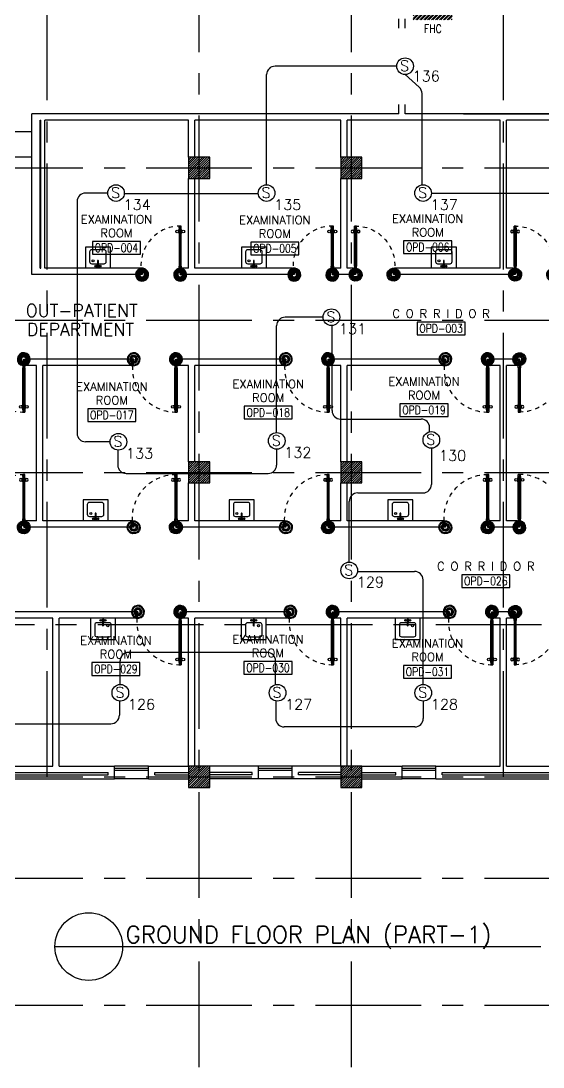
# Model space of a CAD drawing. Extents: x -0.4 to 91.7, y -13.9 to 77.4.
# Drawn here: x 21.38 to 33.74, y -1.81 to 22.93 of the extents above; entities that cross this region are included whole.
import ezdxf
from ezdxf.enums import TextEntityAlignment as Align

# ---------------------------------------------------------------- set-up
doc = ezdxf.new("R2010")
doc.units = 0
doc.header["$MEASUREMENT"] = 0
doc.linetypes.add('CENTERX2', pattern=[4, 2.5, -0.5, 0.5, -0.5])
doc.linetypes.add('HIDDEN', pattern=[0.375, 0.25, -0.125])
doc.layers.get('0').update_dxf_attribs({"color": 11, "linetype": 'CONTINUOUS'})
for name, color, linetype in [('AXES', 11, 'CENTERX2'), ('COL', 11, 'CONTINUOUS'), ('COUNTER', 11, 'CONTINUOUS'), ('DOOR', 11, 'CONTINUOUS'), ('E-FIRE', 4, 'CONTINUOUS'), ('E-WIRE', 4, 'CONTINUOUS'), ('FHC', 11, 'CONTINUOUS'), ('HAT', 11, 'CONTINUOUS'), ('INSUL', 11, 'CONTINUOUS'), ('ME-FIX', 11, 'CONTINUOUS'), ('RM-BOX', 11, 'CONTINUOUS'), ('RM-NAME', 11, 'CONTINUOUS'), ('RM-NO', 11, 'CONTINUOUS'), ('TXT', 11, 'CONTINUOUS'), ('WALL', 11, 'CONTINUOUS'), ('WIN', 11, 'CONTINUOUS')]:
    doc.layers.add(name, color=color, linetype=linetype)
doc.styles.add('ROMANC', font='romanc', dxfattribs={"height": 0.1})
doc.styles.add('ROMANS', font='ROMANS.shx', dxfattribs={"width": 0.6})

# ---------------------------------------------------------------- blocks, each defined once
blk = doc.blocks.new('A$C74DC60CF')
at = {"layer": 'DOOR', "color": 0, "linetype": 'ByBlock'}
for p, q in [((81, 1200), (81, 1250)), ((131, 1250), (81, 1250)), ((81, 1250), (131, 1250)), ((131, 1200), (131, 1250)), ((65, 1155), (65, 1090)), ((74, 1155), (65, 1155)), ((74, 1090), (65, 1090)), ((74, 1078), (74, 1168)), ((81, 1168), (74, 1168)), ((74, 1155), (74, 1090)), ((81, 1078), (74, 1078)), ((81, 1200), (98, 1200)), ((98, 1200), (98, 1220)), ((98, 1220), (114, 1220)), ((114, 1200), (114, 1220)), ((114, 1200), (131, 1200)), ((131, 1168), (138, 1168)), ((131, 1078), (138, 1078)), ((138, 1078), (138, 1168)), ((138, 1155), (138, 1090)), ((138, 1155), (147, 1155)), ((138, 1090), (147, 1090)), ((147, 1155), (147, 1090)), ((56, 150), (56, 0)), ((56, 150), (81, 150)), ((106, 0), (56, 0)), ((98, 200), (81, 200)), ((81, 200), (81, 150)), ((131, 150), (81, 150)), ((81, 150), (81, 100)), ((81, 100), (106, 100)), ((98, 180), (98, 200)), ((114, 180), (98, 180)), ((106, 100), (106, 0)), ((131, 200), (114, 200)), ((114, 200), (114, 180)), ((131, 150), (131, 200)), ((1131, 100), (1106, 100)), ((1106, 100), (1106, 0)), ((1131, 150), (1131, 100)), ((1156, 150), (1131, 150)), ((1156, 150), (1156, 0)), ((1156, 0), (1156, 150)), ((1106, 0), (1156, 0))]:
    blk.add_line(p, q, dxfattribs=at)
at = {"layer": 'DOOR', "linetype": 'ByBlock'}
for p, q in [((81, 200), (81, 1200)), ((98, 200), (98, 1200)), ((114, 200), (114, 1200)), ((131, 1200), (131, 200))]:
    blk.add_line(p, q, dxfattribs=at)
at = {"layer": 'DOOR', "color": 9, "linetype": 'ByBlock'}
for p, q in [((106, 0), (56, 114)), ((106, 0), (56, 40)), ((106, 0), (93, 100)), ((1106, 0), (1156, 114)), ((1106, 0), (1119, 100)), ((1106, 0), (1156, 40))]:
    blk.add_line(p, q, dxfattribs=at)
at = {"layer": 'DOOR', "color": 0, "linetype": 'ByBlock'}
for centre in [(32, 1123), (179, 1123)]:
    blk.add_circle(centre, 32.4, dxfattribs=at)
at = {"layer": 'DOOR', "linetype": 'HIDDEN', "ltscale": 0.5}
blk.add_arc((106, 223), 1028, 355.9414, 91.3941, dxfattribs=at)
at = {"layer": 'DOOR', "color": 9, "linetype": 'ByBlock'}
for centre, radius, start, end in [((106, 0), 154, 103.7142, 108.8947), ((106, 0), 134, 100.72, 111.8402), ((106, 0), 114, 102.6226, 115.9162), ((106, 0), 94.4, 90, 121.9818), ((106, 0), 74.4, 90, 132.2236), ((106, 0), 54.4, 90, 156.7926), ((106, 0), 34.4, 90, 180), ((106, 0), 14.4, 90, 180), ((1106, 0), 94.4, 58.0182, 90), ((1106, 0), 74.4, 47.7764, 90), ((1106, 0), 54.4, 23.2074, 90), ((1106, 0), 34.4, 0, 90), ((1106, 0), 14.4, 0, 90), ((1106, 0), 134, 68.1598, 79.28), ((1106, 0), 154, 71.1053, 76.2858)]:
    blk.add_arc(centre, radius, start, end, dxfattribs=at)
blk = doc.blocks.new('RM1')
at = {"layer": 'RM-BOX'}
blk.add_lwpolyline([(570, -200), (-570, -200), (-570, -500), (570, -500)], close=True, dxfattribs=at)
at = {"layer": 'RM-NAME', "style": 'ROMANS'}
for tag, p in [('ROOMNAME1', (0, 324)), ('ROOMNAME2', (0, 0))]:
    blk.add_attdef(tag, text='', height=200, dxfattribs=at).set_placement(p, align=Align.MIDDLE)
at = {"layer": 'RM-NO', "style": 'ROMANS', "width": 0.8}
blk.add_attdef('ROOMNO', text='', height=200, dxfattribs=at).set_placement((0, -350), align=Align.MIDDLE)
blk = doc.blocks.new('*X126')
at = {"color": 0}
for p, q in [((38539, 10697), (39003, 11161)), ((38539, 10750), (38950, 11161)), ((38539, 10803), (38897, 11161)), ((38539, 10856), (38844, 11161)), ((38539, 10909), (38791, 11161)), ((38539, 10962), (38738, 11161)), ((38539, 11015), (38685, 11161)), ((38539, 11068), (38632, 11161)), ((38539, 11121), (38579, 11161)), ((38556, 10661), (39039, 11144)), ((38609, 10661), (39039, 11091)), ((38662, 10661), (39039, 11038)), ((38715, 10661), (39039, 10985)), ((38768, 10661), (39039, 10932)), ((38822, 10661), (39039, 10879)), ((38875, 10661), (39039, 10826)), ((38928, 10661), (39039, 10773)), ((38981, 10661), (39039, 10720)), ((39034, 10661), (39039, 10667))]:
    blk.add_line(p, q, dxfattribs=at)
blk = doc.blocks.new('COL50')
at = {"layer": 'COL'}
blk.add_lwpolyline([(-250, 250), (-250, -250), (250, -250), (250, 250)], close=True, dxfattribs=at)
blk = doc.blocks.new('*X125')
at = {"color": 0}
for p, q in [((42139, 10691), (42610, 11161)), ((42139, 10744), (42557, 11161)), ((42139, 10797), (42504, 11161)), ((42139, 10850), (42450, 11161)), ((42139, 10903), (42397, 11161)), ((42139, 10956), (42344, 11161)), ((42139, 11009), (42291, 11161)), ((42139, 11062), (42238, 11161)), ((42139, 11115), (42185, 11161)), ((42163, 10661), (42639, 11138)), ((42216, 10661), (42639, 11085)), ((42269, 10661), (42639, 11032)), ((42322, 10661), (42639, 10979)), ((42375, 10661), (42639, 10925)), ((42428, 10661), (42639, 10872)), ((42481, 10661), (42639, 10819)), ((42534, 10661), (42639, 10766)), ((42587, 10661), (42639, 10713))]:
    blk.add_line(p, q, dxfattribs=at)
blk = doc.blocks.new('*X91')
at = {"color": 0}
for p, q in [((38539, 17909), (38991, 18361)), ((38539, 17962), (38938, 18361)), ((38539, 18015), (38885, 18361)), ((38539, 18068), (38832, 18361)), ((38539, 18122), (38779, 18361)), ((38539, 18175), (38726, 18361)), ((38539, 18228), (38673, 18361)), ((38539, 18281), (38620, 18361)), ((38539, 18334), (38567, 18361)), ((38544, 17861), (39039, 18356)), ((38597, 17861), (39039, 18303)), ((38650, 17861), (39039, 18250)), ((38703, 17861), (39039, 18197)), ((38756, 17861), (39039, 18144)), ((38809, 17861), (39039, 18091)), ((38862, 17861), (39039, 18038)), ((38915, 17861), (39039, 17985)), ((38968, 17861), (39039, 17932)), ((39021, 17861), (39039, 17879))]:
    blk.add_line(p, q, dxfattribs=at)
blk = doc.blocks.new('*X92')
at = {"color": 0}
for p, q in [((38539, 25069), (39031, 25561)), ((38539, 25122), (38978, 25561)), ((38539, 25175), (38925, 25561)), ((38539, 25228), (38872, 25561)), ((38539, 25281), (38819, 25561)), ((38539, 25334), (38766, 25561)), ((38539, 25387), (38713, 25561)), ((38539, 25440), (38660, 25561)), ((38539, 25493), (38607, 25561)), ((38539, 25546), (38554, 25561)), ((38584, 25061), (39039, 25516)), ((38637, 25061), (39039, 25463)), ((38690, 25061), (39039, 25410)), ((38744, 25061), (39039, 25357)), ((38797, 25061), (39039, 25304)), ((38850, 25061), (39039, 25251)), ((38903, 25061), (39039, 25198)), ((38956, 25061), (39039, 25145)), ((39009, 25061), (39039, 25092))]:
    blk.add_line(p, q, dxfattribs=at)
blk = doc.blocks.new('*X90')
at = {"color": 0}
for p, q in [((42139, 17903), (42597, 18361)), ((42139, 17956), (42544, 18361)), ((42139, 18009), (42491, 18361)), ((42139, 18062), (42438, 18361)), ((42139, 18115), (42385, 18361)), ((42139, 18168), (42332, 18361)), ((42139, 18221), (42279, 18361)), ((42139, 18274), (42226, 18361)), ((42139, 18327), (42173, 18361)), ((42150, 17861), (42639, 18350)), ((42203, 17861), (42639, 18297)), ((42256, 17861), (42639, 18244)), ((42309, 17861), (42639, 18191)), ((42362, 17861), (42639, 18138)), ((42415, 17861), (42639, 18085)), ((42468, 17861), (42639, 18032)), ((42521, 17861), (42639, 17979)), ((42574, 17861), (42639, 17926)), ((42627, 17861), (42639, 17873))]:
    blk.add_line(p, q, dxfattribs=at)
blk = doc.blocks.new('*X89')
at = {"color": 0}
for p, q in [((42139, 25063), (42638, 25561)), ((42139, 25116), (42585, 25561)), ((42139, 25169), (42532, 25561)), ((42139, 25222), (42479, 25561)), ((42139, 25275), (42425, 25561)), ((42139, 25328), (42372, 25561)), ((42139, 25381), (42319, 25561)), ((42139, 25434), (42266, 25561)), ((42139, 25487), (42213, 25561)), ((42139, 25540), (42160, 25561)), ((42191, 25061), (42639, 25510)), ((42244, 25061), (42639, 25457)), ((42297, 25061), (42639, 25403)), ((42350, 25061), (42639, 25350)), ((42403, 25061), (42639, 25297)), ((42456, 25061), (42639, 25244)), ((42509, 25061), (42639, 25191)), ((42562, 25061), (42639, 25138)), ((42615, 25061), (42639, 25085))]:
    blk.add_line(p, q, dxfattribs=at)
blk = doc.blocks.new('A$C24ED45A6')
at = {"layer": 'DOOR', "color": 0, "linetype": 'ByBlock'}
for p, q in [((909, 1055), (909, 990)), ((918, 1055), (909, 1055)), ((918, 990), (909, 990)), ((918, 978), (918, 1068)), ((925, 1068), (918, 1068)), ((918, 1055), (918, 990)), ((925, 1100), (925, 1150)), ((925, 1150), (975, 1150)), ((975, 1150), (925, 1150)), ((942, 1100), (925, 1100)), ((942, 1100), (942, 1120)), ((958, 1120), (942, 1120)), ((958, 1100), (958, 1120)), ((975, 1100), (958, 1100)), ((975, 1100), (975, 1150)), ((975, 1068), (982, 1068)), ((982, 978), (982, 1068)), ((982, 1055), (982, 990)), ((982, 1055), (991, 1055)), ((982, 990), (991, 990)), ((991, 1055), (991, 990)), ((925, 978), (918, 978)), ((975, 978), (982, 978)), ((0, 0), (0, 150)), ((0, 150), (25, 150)), ((50, 0), (0, 0)), ((25, 150), (25, 100)), ((25, 100), (50, 100)), ((50, 100), (50, 0)), ((925, 150), (925, 200)), ((925, 200), (942, 200)), ((925, 150), (975, 150)), ((942, 200), (942, 180)), ((942, 180), (958, 180)), ((975, 100), (950, 100)), ((950, 100), (950, 0)), ((958, 180), (958, 200)), ((958, 200), (975, 200)), ((975, 200), (975, 150)), ((1000, 150), (975, 150)), ((975, 150), (975, 100)), ((1000, 150), (1000, 0)), ((950, 0), (1000, 0))]:
    blk.add_line(p, q, dxfattribs=at)
at = {"layer": 'DOOR', "linetype": 'ByBlock'}
for p, q in [((925, 1100), (925, 200)), ((942, 200), (942, 1100)), ((958, 200), (958, 1100)), ((975, 200), (975, 1100))]:
    blk.add_line(p, q, dxfattribs=at)
at = {"layer": 'DOOR', "color": 9, "linetype": 'ByBlock'}
for p, q in [((50, 0), (0, 114)), ((50, 0), (0, 40)), ((50, 0), (37, 100)), ((950, 0), (1000, 114)), ((950, 0), (963, 100)), ((950, 0), (1000, 40))]:
    blk.add_line(p, q, dxfattribs=at)
at = {"layer": 'DOOR', "color": 0, "linetype": 'ByBlock'}
for centre in [(876, 1023), (1024, 1023)]:
    blk.add_circle(centre, 32.4, dxfattribs=at)
at = {"layer": 'DOOR', "linetype": 'HIDDEN', "ltscale": 0.5}
blk.add_arc((950, 222), 928, 88.456, 184.4816, dxfattribs=at)
at = {"layer": 'DOOR', "color": 9, "linetype": 'ByBlock'}
for centre, radius, start, end in [((50, 0), 154, 103.7142, 108.8947), ((50, 0), 134, 100.72, 111.8402), ((50, 0), 114, 102.6226, 115.9162), ((50, 0), 94.4, 90, 121.9818), ((50, 0), 74.4, 90, 132.2236), ((50, 0), 54.4, 90, 156.7926), ((50, 0), 34.4, 90, 180), ((50, 0), 14.4, 90, 180), ((950, 0), 94.4, 58.0182, 90), ((950, 0), 74.4, 47.7764, 90), ((950, 0), 54.4, 23.2074, 90), ((950, 0), 34.4, 0, 90), ((950, 0), 14.4, 0, 90), ((950, 0), 134, 68.1598, 79.28), ((950, 0), 114, 64.0838, 77.3774), ((950, 0), 154, 71.1053, 76.2858)]:
    blk.add_arc(centre, radius, start, end, dxfattribs=at)
at = {"layer": 'WALL'}
blk.add_line((1000, 0), (1000, 150), dxfattribs=at)
blk = doc.blocks.new('A$C180A3EE7')
at = {"layer": 'ME-FIX'}
blk.add_lwpolyline([(0.593, 0), (0.593, 0.5), (0, 0.5), (0, 0)], dxfattribs=at)
blk.add_lwpolyline([(0.309, 0.107), (0.443, 0.107, 0.414214), (0.493, 0.157), (0.493, 0.388, 0.414214), (0.443, 0.438), (0.15, 0.438, 0.414214), (0.1, 0.388), (0.1, 0.157, 0.414214), (0.15, 0.107), (0.284, 0.107)], format="xyb", dxfattribs=at)
blk.add_lwpolyline([(0.28, 0.019), (0.312, 0.019), (0.306, 0.174, 1), (0.286, 0.174)], format="xyb", close=True, dxfattribs=at)
for centre, radius in [((0.182, 0.177), 0.0255), ((0.247, 0.05), 0.0217), ((0.247, 0.05), 0.014), ((0.346, 0.05), 0.0217), ((0.346, 0.05), 0.014)]:
    blk.add_circle(centre, radius, dxfattribs=at)
blk = doc.blocks.new('S')
at = {"layer": 'E-FIRE'}
blk.add_circle((0, 0), 197, dxfattribs=at)
at = {"layer": 'E-FIRE', "color": 3, "style": 'ROMANS'}
blk.add_text('S', height=250, dxfattribs=at).set_placement((-119, -115))

msp = doc.modelspace()

# ---------------------------------------------------------------- hatches: boundary and pattern name
at = {"layer": 'FHC', "linetype": 'ByBlock', "ltscale": 0.3}
h = msp.add_hatch(dxfattribs=at)
h.set_pattern_fill('ANSI32', color=11, scale=175, style=0)
h.set_pattern_definition([(44.999998, (-201.52975, -8.101005), (-0.046403885, 0.046403882), []), (44.999998, (-201.49881, -8.101005), (-0.046403885, 0.046403882), [])])
h.paths.add_polyline_path([(31.5864, 22.95), (31.5864, 23.14), (30.6664, 23.14), (30.6664, 22.95)])
h.paths.add_polyline_path([(30.4538, 22.5289), (30.4538, 22.9497), (30.7163, 22.9497), (30.7163, 22.5289)], flags=9)

# ---------------------------------------------------------------- linework, layer by layer
at = {"layer": 'AXES'}
for p, q in [((25.6014, -1.8143), (25.6014, 76.6632)), ((29.2014, -1.8143), (29.2014, 76.6632)), ((22.0014, 5.05), (22.0014, 63.87)), ((32.8014, 5.05), (32.8014, 63.87)), ((0.35, 19.45), (69.4414, 19.45)), ((0.35, 15.85), (69.4414, 15.85)), ((0.35, 12.25), (69.4414, 12.25)), ((11.2014, 8.65), (69.4414, 8.65)), ((0.35, 5.05), (70.6414, 5.05)), ((0.35, 2.65), (69.4414, 2.65)), ((0.35, 2.65), (77.8414, 2.65)), ((0.35, -0.35), (67.6414, -0.35)), ((0.35, -0.35), (67.6414, -0.35))]:
    msp.add_line(p, q, dxfattribs=at)
at = {"layer": 'COUNTER'}
for p, q in [((21.6414, 20.2999), (18.7514, 20.2999)), ((21.6414, 19.6999), (19, 19.6999))]:
    msp.add_line(p, q, dxfattribs=at)
at = {"layer": 'E-WIRE'}
for p, q in [((30.2755, 21.8543), (27.3965, 21.8543)), ((30.4726, 21.6573), (30.8073, 21.3588))]:
    msp.add_line(p, q, dxfattribs=at)
at = {"layer": 'E-WIRE', "color": 4}
for p, q in [((27.1965, 19.0514), (27.1965, 21.6543)), ((30.8742, 19.0499), (30.8742, 21.2095)), ((23.4361, 18.8543), (22.912, 18.8543)), ((27.0003, 18.836), (23.8294, 18.836)), ((31.0957, 18.8543), (34.4967, 18.8543)), ((22.712, 18.6543), (22.712, 13.1721)), ((28.5333, 15.9183), (27.6341, 15.9183)), ((27.4341, 13.1911), (27.4341, 15.7183)), ((28.7452, 13.709), (28.7452, 15.7218)), ((28.9452, 13.509), (30.8518, 13.509)), ((31.0518, 13.2084), (31.0518, 13.309)), ((23.4931, 12.9721), (22.912, 12.9721)), ((23.6733, 12.7757), (23.6733, 12.4234)), ((27.4341, 12.7969), (27.4341, 12.4234)), ((31.0966, 12.8188), (31.0966, 11.9633)), ((23.8733, 12.2234), (27.2341, 12.2234)), ((29.3518, 11.7633), (30.8966, 11.7633)), ((29.1518, 10.1259), (29.1518, 11.5633)), ((29.3475, 9.9055), (30.6973, 9.9055)), ((30.8973, 7.2341), (30.8973, 9.7055)), ((27.2102, 7.9901), (23.9293, 7.9901)), ((23.7293, 7.2341), (23.7293, 7.7901)), ((27.4102, 7.2291), (27.4102, 7.7901)), ((23.7137, 6.8412), (23.7137, 6.5051)), ((27.414, 6.8442), (27.414, 6.4286)), ((30.9026, 6.84), (30.9026, 6.4286)), ((20.7024, 6.3051), (23.5137, 6.3051)), ((30.7026, 6.2286), (27.614, 6.2286))]:
    msp.add_line(p, q, dxfattribs=at)
at = {"layer": 'E-WIRE'}
for centre, start, end in [((27.3965, 21.6543), 90, 180), ((30.6742, 21.2095), 0, 48.28449)]:
    msp.add_arc(centre, 0.2, start, end, dxfattribs=at)
at = {"layer": 'E-WIRE', "color": 4}
for centre, start, end in [((22.912, 18.6543), 90, 180), ((27.6341, 15.7183), 90, 180), ((28.9452, 13.709), 180, 270), ((30.8518, 13.309), 0, 90), ((22.912, 13.1721), 180, 270), ((23.8733, 12.4234), 180, 270), ((27.2341, 12.4234), 270, 0), ((30.8966, 11.9633), 270, 0), ((29.3518, 11.5633), 90, 180), ((30.6973, 9.7055), 0, 90), ((23.9293, 7.7901), 90, 180), ((27.2102, 7.7901), 0, 90), ((23.5137, 6.5051), 270, 0), ((27.614, 6.4286), 180, 270), ((30.7026, 6.4286), 270, 0)]:
    msp.add_arc(centre, 0.2, start, end, dxfattribs=at)
at = {"layer": 'INSUL'}
for p, q in [((20.5514, 5.15), (23.4514, 5.15)), ((20.5514, 5.1), (23.4514, 5.1)), ((23.4514, 5.1), (23.4514, 5.15)), ((24.5514, 5.15), (25.3514, 5.15)), ((24.5514, 5.1), (24.5514, 5.15)), ((24.5514, 5.1), (25.3514, 5.1)), ((26.8514, 5.15), (25.8514, 5.15)), ((26.8514, 5.1), (25.8514, 5.1)), ((26.8514, 5.1), (26.8514, 5.15)), ((28.9514, 5.15), (27.9514, 5.15)), ((27.9514, 5.1), (27.9514, 5.15)), ((28.9514, 5.1), (27.9514, 5.1)), ((29.4514, 5.15), (30.2514, 5.15)), ((29.4514, 5.1), (30.2514, 5.1)), ((30.2514, 5.1), (30.2514, 5.15)), ((31.3514, 5.15), (34.2514, 5.15)), ((31.3514, 5.1), (31.3514, 5.15)), ((31.3514, 5.1), (34.2514, 5.1))]:
    msp.add_line(p, q, dxfattribs=at)
at = {"layer": 'ME-FIX'}
msp.add_lwpolyline([(23.5017, 17.075), (23.5017, 17.575), (22.909, 17.575), (22.909, 17.075)], dxfattribs=at)
msp.add_lwpolyline([(23.2179, 17.1823), (23.3518, 17.1823, 0.4142136), (23.4017, 17.2322), (23.4017, 17.4633, 0.4142136), (23.3518, 17.5132), (23.0589, 17.5132, 0.4142136), (23.009, 17.4633), (23.009, 17.2322, 0.4142136), (23.0589, 17.1823), (23.1927, 17.1823)], format="xyb", dxfattribs=at)
msp.add_lwpolyline([(23.1893, 17.0941), (23.2214, 17.0941), (23.2153, 17.2494, 1), (23.1954, 17.2494)], format="xyb", close=True, dxfattribs=at)
for centre, radius in [((23.0909, 17.2518), 0.0255), ((23.1556, 17.1252), 0.0217), ((23.1556, 17.1252), 0.014), ((23.2551, 17.1252), 0.0217), ((23.2551, 17.1252), 0.014)]:
    msp.add_circle(centre, radius, dxfattribs=at)
at = {"layer": 'TXT', "color": 6}
msp.add_line((22.1874, 1.0351), (33.6821, 1.0351), dxfattribs=at)
msp.add_circle((22.9874, 1.0351), 0.8, dxfattribs=at)
at = {"layer": 'WALL'}
for p, q in [((30.3264, 22.75), (30.3264, 22.975)), ((30.4764, 22.75), (30.4764, 22.975)), ((30.3264, 20.725), (30.3264, 20.95)), ((30.4764, 20.725), (30.4764, 20.95)), ((30.1514, 20.725), (21.6414, 20.725)), ((21.6414, 16.925), (21.6414, 20.725)), ((21.8414, 17.075), (21.8414, 20.575)), ((21.8414, 20.575), (21.8514, 20.575)), ((21.8514, 17.075), (21.8514, 20.575)), ((25.3514, 20.575), (21.9514, 20.575)), ((21.9514, 17.075), (21.9514, 20.575)), ((25.3514, 19.7), (25.3514, 20.575)), ((28.9514, 20.575), (25.5014, 20.575)), ((25.5014, 19.7), (25.5014, 20.575)), ((28.9514, 19.7), (28.9514, 20.575)), ((32.7264, 20.575), (29.1014, 20.575)), ((29.1014, 19.7), (29.1014, 20.575)), ((30.3264, 20.725), (30.1264, 20.725)), ((36.6514, 20.725), (30.4764, 20.725)), ((31.8514, 20.725), (36.6514, 20.725)), ((32.7264, 17.075), (32.7264, 20.575)), ((36.5014, 20.575), (32.8764, 20.575)), ((32.8764, 17.075), (32.8764, 20.575)), ((25.3514, 17.075), (25.3514, 19.2)), ((25.5014, 17.075), (25.5014, 19.2)), ((28.9514, 17.075), (28.9514, 19.2)), ((29.1014, 17.075), (29.1014, 19.2)), ((21.8414, 17.075), (21.8514, 17.075)), ((24.2014, 17.075), (21.9514, 17.075)), ((24.2014, 17.075), (24.2014, 16.925)), ((25.2014, 17.075), (25.2014, 16.925)), ((25.3514, 17.075), (25.2014, 17.075)), ((25.3514, 17.075), (25.2014, 17.075)), ((27.8014, 17.075), (25.5014, 17.075)), ((27.8014, 17.075), (27.8014, 16.925)), ((28.9514, 17.075), (28.8014, 17.075)), ((28.9514, 17.075), (28.8014, 17.075)), ((28.8014, 17.075), (28.8014, 16.925)), ((29.2514, 17.075), (29.1014, 17.075)), ((29.2514, 17.075), (29.1014, 17.075)), ((29.2514, 17.075), (29.2514, 16.925)), ((32.7264, 17.075), (30.2514, 17.075)), ((30.2514, 17.075), (30.2514, 16.925)), ((33.0264, 17.075), (32.8764, 17.075)), ((33.0264, 16.925), (33.0264, 17.075)), ((24.2014, 16.925), (21.6414, 16.925)), ((27.8014, 16.925), (25.2014, 16.925)), ((29.2514, 16.925), (28.8014, 16.925)), ((33.0264, 16.925), (30.2514, 16.925)), ((21.7514, 14.9249), (21.5014, 14.9249)), ((21.5014, 14.775), (21.5014, 14.9249)), ((24.0014, 14.9249), (21.7514, 14.9249)), ((24.0014, 14.775), (24.0014, 14.9249)), ((27.6014, 14.925), (25.1014, 14.9249)), ((25.1014, 14.775), (25.1014, 14.9249)), ((27.6014, 14.775), (27.6014, 14.925)), ((31.3764, 14.925), (28.7014, 14.925)), ((28.7014, 14.775), (28.7014, 14.925)), ((31.3764, 14.775), (31.3764, 14.925)), ((33.1264, 14.925), (32.4764, 14.925)), ((32.4764, 14.775), (32.4764, 14.925)), ((33.1264, 14.775), (33.1264, 14.925)), ((21.7514, 14.775), (21.5014, 14.775)), ((21.7514, 11.1), (21.7514, 14.775)), ((21.7514, 14.625), (21.7514, 14.775)), ((21.9014, 11.1), (21.9014, 14.775)), ((24.0014, 14.775), (21.9014, 14.775)), ((25.3514, 14.775), (25.1014, 14.775)), ((25.3514, 12.5), (25.3514, 14.775)), ((25.3514, 14.625), (25.3514, 14.775)), ((27.6014, 14.775), (25.5014, 14.7749)), ((25.5014, 14.625), (25.5014, 14.775)), ((25.5014, 12.5), (25.5014, 14.7749)), ((28.9514, 14.775), (28.7014, 14.775)), ((28.9514, 12.5), (28.9514, 14.775)), ((29.1014, 12.5), (29.1014, 14.775)), ((31.3764, 14.775), (29.1014, 14.775)), ((32.7264, 14.775), (32.4764, 14.775)), ((32.7264, 11.1), (32.7264, 14.775)), ((32.8764, 11.1), (32.8764, 14.775)), ((33.1264, 14.775), (32.8764, 14.775)), ((33.1264, 14.775), (33.1264, 14.775)), ((25.3514, 11.1), (25.3514, 12)), ((25.5014, 11.1), (25.5014, 12)), ((28.9514, 11.1), (28.9514, 12)), ((29.1014, 11.1), (29.1014, 12)), ((21.7514, 11.1), (21.5014, 11.1)), ((21.5014, 11.1), (21.5014, 10.95)), ((24.0014, 10.95), (21.5014, 10.95)), ((24.0014, 11.1), (21.9014, 11.1)), ((24.0014, 11.1), (24.0014, 10.95)), ((25.3514, 11.1), (25.1014, 11.1)), ((25.1014, 11.1), (25.1014, 10.95)), ((27.6014, 10.95), (25.1014, 10.95)), ((27.6014, 11.1), (25.5014, 11.1)), ((27.6014, 11.1), (27.6014, 10.95)), ((28.9514, 11.1), (28.7014, 11.1)), ((28.7014, 11.1), (28.7014, 10.95)), ((31.3764, 10.95), (28.7014, 10.95)), ((28.9514, 11.1), (28.8014, 11.1)), ((31.3764, 11.1), (29.1014, 11.1)), ((29.2514, 11.1), (29.1014, 11.1)), ((31.3764, 11.1), (31.3764, 10.95)), ((32.7264, 11.1), (32.4764, 11.1)), ((32.4764, 11.1), (32.4764, 10.95)), ((33.1264, 10.95), (32.4764, 10.95)), ((33.1264, 11.1), (32.8764, 11.1)), ((33.1264, 10.95), (33.1264, 11.1)), ((24.1014, 8.95), (20.3264, 8.95)), ((24.1014, 8.8), (24.1014, 8.95)), ((27.7014, 8.95), (25.2014, 8.95)), ((25.2014, 8.8), (25.2014, 8.95)), ((27.7014, 8.8), (27.7014, 8.95)), ((31.4764, 8.95), (28.8014, 8.95)), ((28.8014, 8.8), (28.8014, 8.95)), ((31.4764, 8.8), (31.4764, 8.95)), ((33.0264, 8.95), (32.5764, 8.95)), ((32.5764, 8.8), (32.5764, 8.95)), ((33.0264, 8.8), (33.0264, 8.95)), ((22.1414, 8.8), (20.3264, 8.8)), ((22.1414, 5.3), (22.1414, 8.8)), ((22.2914, 5.3), (22.2914, 8.8)), ((24.1014, 8.8), (22.2914, 8.8)), ((25.3514, 8.8), (25.2014, 8.8)), ((25.3514, 5.3), (25.3514, 8.8)), ((25.5014, 5.3), (25.5014, 8.8)), ((27.7014, 8.8), (25.5014, 8.8)), ((28.9514, 8.8), (28.8014, 8.8)), ((28.9514, 5.3), (28.9514, 8.8)), ((29.1014, 5.3), (29.1014, 8.8)), ((31.4764, 8.8), (29.1014, 8.8)), ((32.7264, 8.8), (32.5764, 8.8)), ((32.7264, 5.3), (32.7264, 8.8)), ((32.8764, 5.3), (32.8764, 8.8)), ((33.0264, 8.8), (32.8764, 8.8)), ((20.4014, 5.3), (22.1414, 5.3)), ((22.2914, 5.3), (23.6014, 5.3)), ((23.6014, 5), (23.6014, 5.3)), ((24.4014, 5.3), (25.3514, 5.3)), ((24.4014, 5), (24.4014, 5.3)), ((27.0014, 5.3), (25.8514, 5.3)), ((27.0014, 5), (27.0014, 5.3)), ((28.9514, 5.3), (27.8014, 5.3)), ((27.8014, 5), (27.8014, 5.3)), ((29.4514, 5.3), (30.4014, 5.3)), ((30.4014, 5), (30.4014, 5.3)), ((31.2014, 5.3), (32.7264, 5.3)), ((31.2014, 5), (31.2014, 5.3)), ((32.8764, 5.3), (34.4014, 5.3)), ((20.4014, 5), (23.6014, 5)), ((24.4014, 5), (25.3514, 5)), ((27.0014, 5), (25.8514, 5)), ((28.9514, 5), (27.8014, 5)), ((29.4514, 5), (30.4014, 5)), ((31.2014, 5), (34.4014, 5))]:
    msp.add_line(p, q, dxfattribs=at)
at = {"layer": 'WIN'}
for p, q in [((24.4014, 5.3), (23.6014, 5.3)), ((24.4014, 5.25), (23.6014, 5.25)), ((24.4014, 5.2), (23.6014, 5.2)), ((27.8014, 5.3), (27.0014, 5.3)), ((27.8014, 5.25), (27.0014, 5.25)), ((27.8014, 5.2), (27.0014, 5.2)), ((31.2014, 5.3), (30.4014, 5.3)), ((31.2014, 5.25), (30.4014, 5.25)), ((31.2014, 5.2), (30.4014, 5.2)), ((24.4014, 5), (23.6014, 5)), ((27.8014, 5), (27.0014, 5)), ((31.2014, 5), (30.4014, 5))]:
    msp.add_line(p, q, dxfattribs=at)

# ---------------------------------------------------------------- block references
at = {"layer": 'COL', "xscale": 0.001000000047497451, "yscale": 0.0009999999892897904, "zscale": 0.001}
for p in [(25.6014, 19.45), (29.2014, 19.45), (25.6014, 12.25), (29.2014, 12.25), (25.6014, 5.05), (29.2014, 5.05)]:
    msp.add_blockref('COL50', p, dxfattribs=at)
at = {"layer": 'DOOR', "color": 0, "yscale": 0.0009999999892897904, "zscale": 0.001}
for name, p, xscale in [('A$C24ED45A6', (24.2014, 16.925), 0.001000000047497451), ('A$C24ED45A6', (27.8014, 16.925), 0.001000000047497451), ('A$C24ED45A6', (30.2514, 16.925), -0.001000000047497451), ('A$C24ED45A6', (34.0264, 16.925), -0.001000000047497451), ('A$C74DC60CF', (21.5574, 10.95), -0.001000000047497451), ('A$C74DC60CF', (25.1574, 10.95), -0.001000000047497451), ('A$C74DC60CF', (28.7574, 10.95), -0.001000000047497451), ('A$C74DC60CF', (32.5324, 10.95), -0.001000000047497451), ('A$C74DC60CF', (33.0705, 10.95), 0.001000000047497451)]:
    msp.add_blockref(name, p, dxfattribs=dict(at, xscale=xscale))
at = {"layer": 'DOOR', "color": 0, "yscale": 0.0009999999892897904, "zscale": 0.001, "rotation": 180}
for p, xscale in [((21.5574, 14.9249), 0.001000000047497451), ((25.1574, 14.9249), 0.001000000047497451), ((28.7574, 14.925), 0.001000000047497451), ((32.5324, 14.925), 0.001000000047497451), ((33.0705, 14.925), -0.001000000047497451), ((25.2574, 8.95), 0.001000000047497451), ((28.8629, 8.95), 0.001000000047497451), ((32.6324, 8.95), 0.001000000047497451), ((32.9705, 8.95), -0.001000000047497451)]:
    msp.add_blockref('A$C74DC60CF', p, dxfattribs=dict(at, xscale=xscale))
at = {"layer": 'E-FIRE', "color": 4, "xscale": 0.0009999999892897904, "yscale": 0.0009999999892897904, "zscale": 0.001}
for p in [(30.4726, 21.8543), (23.6332, 18.8543), (27.1965, 18.8543), (30.8986, 18.8543), (28.7303, 15.9183), (23.6902, 12.9721), (27.4359, 12.994), (31.094, 13.0159), (29.1518, 9.9289), (23.7357, 7.0371), (27.4546, 7.0371), (30.9029, 7.0371)]:
    msp.add_blockref('S', p, dxfattribs=at)
at = {"layer": 'HAT', "xscale": 0.001000000047497451, "yscale": 0.0009999999892897904, "zscale": 0.001}
for name in ['*X92', '*X89', '*X91', '*X90', '*X126', '*X125']:
    msp.add_blockref(name, (-13.1878, -5.861), dxfattribs=at)
for p, values in [((23.6435, 17.9094), {'ROOMNO': 'OPD-004', 'ROOMNAME2': 'ROOM', 'ROOMNAME1': 'EXAMINATION'}), ((27.3911, 17.8951), {'ROOMNO': 'OPD-005', 'ROOMNAME2': 'ROOM', 'ROOMNAME1': 'EXAMINATION'}), ((31.0084, 17.9253), {'ROOMNO': 'OPD-006', 'ROOMNAME2': 'ROOM', 'ROOMNAME1': 'EXAMINATION'}), ((23.5346, 13.9539), {'ROOMNO': 'OPD-017', 'ROOMNAME2': 'ROOM', 'ROOMNAME1': 'EXAMINATION'}), ((27.2349, 14.0134), {'ROOMNO': 'OPD-018', 'ROOMNAME2': 'ROOM', 'ROOMNAME1': 'EXAMINATION'}), ((30.9211, 14.0736), {'ROOMNO': 'OPD-019', 'ROOMNAME2': 'ROOM', 'ROOMNAME1': 'EXAMINATION'}), ((23.6306, 7.9494), {'ROOMNO': 'OPD-029', 'ROOMNAME2': 'ROOM', 'ROOMNAME1': 'EXAMINATION'}), ((27.2279, 7.9781), {'ROOMNO': 'OPD-030', 'ROOMNAME2': 'ROOM', 'ROOMNAME1': 'EXAMINATION'}), ((31.0035, 7.8839), {'ROOMNO': 'OPD-031', 'ROOMNAME2': 'ROOM', 'ROOMNAME1': 'EXAMINATION'})]:
    msp.add_blockref('RM1', p, dxfattribs=at).add_auto_attribs(values)
at = {"layer": 'ME-FIX'}
for p in [(26.599, 17.075), (31.0932, 17.075), (22.8542, 11.1), (26.3099, 11.1), (30.0661, 11.1)]:
    msp.add_blockref('A$C180A3EE7', p, dxfattribs=at)
at = {"layer": 'ME-FIX', "rotation": 180}
for p in [(23.6221, 8.8), (27.188, 8.8), (30.8309, 8.8)]:
    msp.add_blockref('A$C180A3EE7', p, dxfattribs=at)
at = {"layer": 'WALL', "xscale": 0.001000000047497451, "yscale": 0.0009999999892897904, "zscale": 0.001}
for p, values in [((31.3252, 16.0034), {'ROOMNO': 'OPD-003', 'ROOMNAME2': 'C O R R I D O R'}), ((32.3831, 10.0298), {'ROOMNO': 'OPD-026', 'ROOMNAME2': 'C O R R I D O R'})]:
    msp.add_blockref('RM1', p, dxfattribs=at).add_auto_attribs(values)

# ---------------------------------------------------------------- texts
at = {"layer": 'E-FIRE', "color": 4, "style": 'ROMANS'}
for s, p in [('136', (30.6516, 21.4961)), ('134', (23.8123, 18.4558)), ('135', (27.3755, 18.4558)), ('137', (31.0777, 18.4558)), ('131', (28.9094, 15.5198)), ('133', (23.8693, 12.5736)), ('132', (27.615, 12.5955)), ('130', (31.2757, 12.5214)), ('129', (29.3309, 9.5303)), ('126', (23.9148, 6.6386)), ('127', (27.6336, 6.6386)), ('128', (31.082, 6.6386))]:
    msp.add_text(s, height=0.25, dxfattribs=at).set_placement(p)
at = {"layer": 'FHC', "style": 'ROMANS', "width": 0.8}
msp.add_text('FHC', height=0.2, dxfattribs=at).set_placement((30.9219, 22.6408))
at = {"layer": 'RM-NAME', "style": 'ROMANC'}
for s, p in [('OUT-PATIENT', (22.8221, 16.0772)), ('DEPARTMENT', (22.79, 15.6308))]:
    msp.add_text(s, height=0.3, dxfattribs=at).set_placement(p, align=Align.MIDDLE)
at = {"layer": 'TXT', "color": 6, "style": 'ROMANS'}
msp.add_text('GROUND FLOOR PLAN (PART-1)', height=0.4, dxfattribs=at).set_placement((23.8597, 1.1189))

doc.saveas('drawing.dxf')
